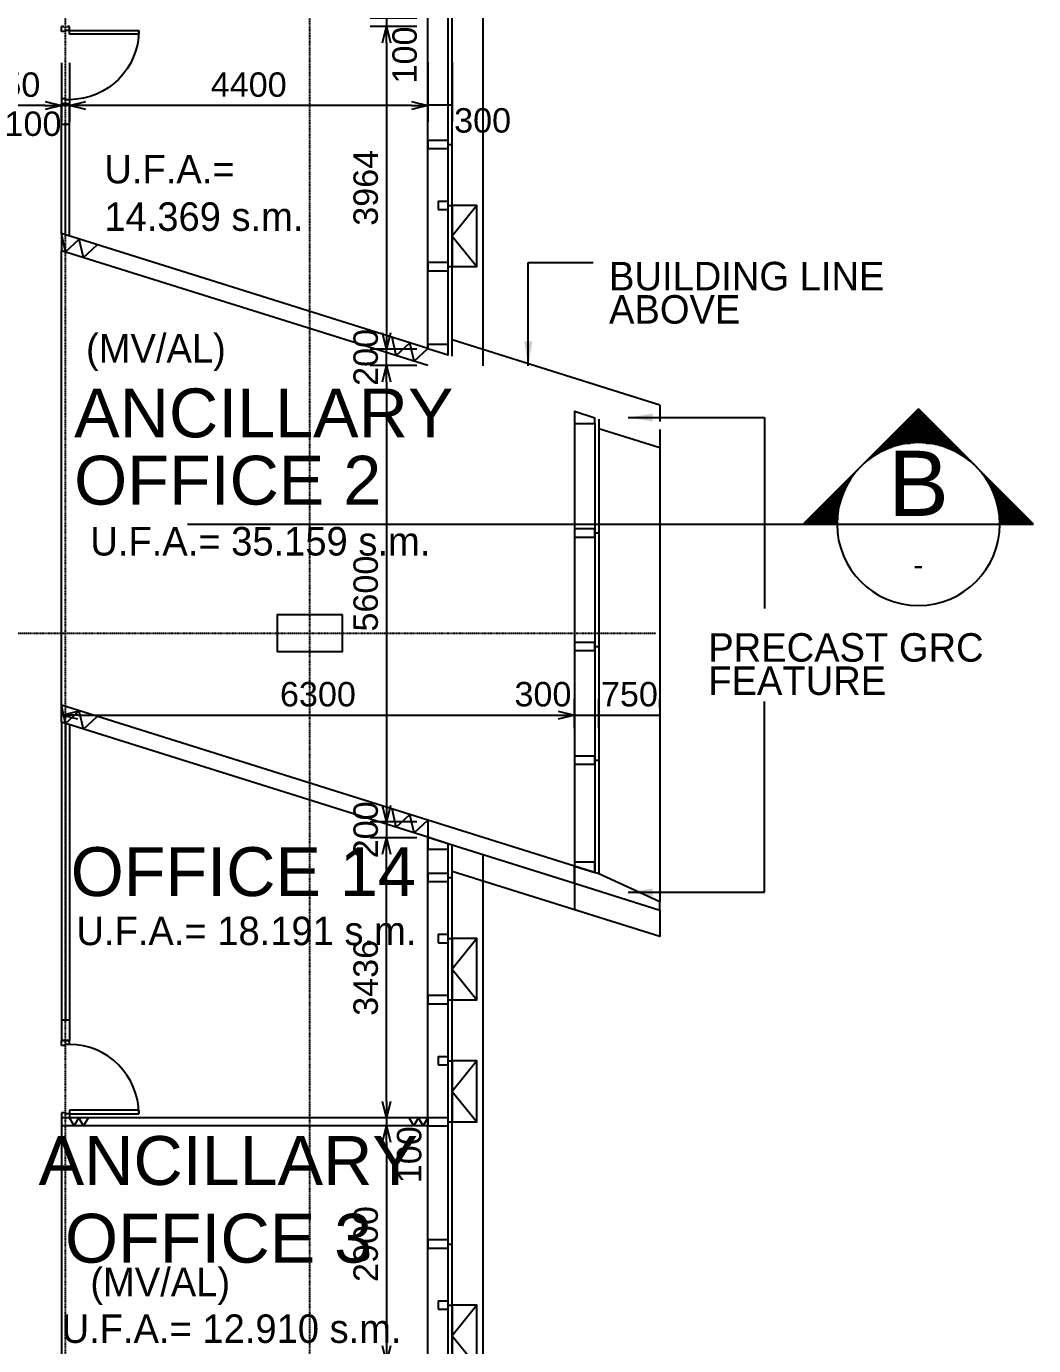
# Model space of a CAD drawing. Header units: millimetres. Extents: x 519 to 50132, y 345 to 55394.
# Drawn here: x 37764 to 50132, y 13516 to 29713 of the extents above; entities that cross this region are included whole.
import ezdxf
from ezdxf.enums import TextEntityAlignment as Align

# ---------------------------------------------------------------- set-up
doc = ezdxf.new("R2010")
doc.units = ezdxf.units.MM
doc.linetypes.add('DASHDOT', pattern=[1, 0.5, -0.25, 0, -0.25])
doc.layers.get('0').update_dxf_attribs({"color": 8})
doc.layers.get('Defpoints').update_dxf_attribs({"color": 8})
for name, color, linetype in [('DLN020__', 8, 'DASHDOT'), ('DLN030', 8, 'Continuous'), ('DLN040__', 8, 'Continuous'), ('DLN041_1', 8, 'Continuous'), ('DLN052__', 8, 'Continuous'), ('DLN061__1', 8, 'Continuous'), ('DLN210__', 8, 'Continuous'), ('DLN220__', 8, 'Continuous'), ('DLN280__', 8, 'Continuous'), ('DLN314__', 8, 'Continuous'), ('DLN324__', 8, 'Continuous'), ('DLN325__', 8, 'Continuous'), ('FITDOOR', 8, 'Continuous'), ('MARK', 8, 'Continuous')]:
    doc.layers.add(name, color=color, linetype=linetype)
doc.styles.add('ROMANS', font='swissl.ttf')
doc.styles.add('SWIS721LT450', font='swissl.ttf')
doc.styles.add('SWIS721LT750', font='swissl.ttf')
doc.dimstyles.new('INTDIM', dxfattribs={"dimscale": 200, "dimtxt": 2.25, "dimasz": 1.5, "dimexe": 1, "dimexo": 0, "dimgap": 1, "dimtad": 1, "dimdec": 0, "dimrnd": 1, "dimzin": 1, "dimdsep": 46, "dimtxsty": 'SWIS721LT450', "dimcen": 1, "dimclrd": 256, "dimclre": 256, "dimclrt": 256, "dimaunit": 1, "dimadec": 3, "dimazin": 0, "dimtfac": 1, "dimtdec": 0, "dimtix": 1, "dimtmove": 2, "dimatfit": 0, "dimfxl": 1, "dimtolj": 1, "dimtzin": 0, "dimarcsym": 0})

# ---------------------------------------------------------------- blocks, each defined once
blk = doc.blocks.new('DIMARR')
for p, q in [((-1, 0.25), (0, 0)), ((-1, 0), (0, 0)), ((0, 0), (-1, -0.25))]:
    blk.add_line(p, q)
blk = doc.blocks.new('*D257')
at = {"layer": 'Defpoints', "color": 0, "transparency": 16777216}
for p in [(36744, 29465), (38194, 29465), (36744, 28742)]:
    blk.add_point(p, dxfattribs=at)
at = {"layer": 'DLN030', "lineweight": -2, "transparency": 16777216}
for p, q in [((36744, 29265), (36744, 28542)), ((38194, 29265), (38194, 28542)), ((37994, 28742), (36944, 28742))]:
    blk.add_line(p, q, dxfattribs=at)
at = {"layer": 'DLN030', "lineweight": -2, "transparency": 16777216, "xscale": 200, "yscale": 200, "zscale": 200, "rotation": 180}
blk.add_blockref('DIMARR', (36744, 28742), dxfattribs=at)
at = {"layer": 'DLN030', "lineweight": -2, "transparency": 16777216, "xscale": 200, "yscale": 200, "zscale": 200}
blk.add_blockref('DIMARR', (38194, 28742), dxfattribs=at)
at = {"layer": 'DLN030', "transparency": 16777216, "insert": (37469, 28996), "char_height": 300, "attachment_point": 5, "style": 'SWIS721LT450'}
blk.add_mtext('\\A1;1450', dxfattribs=at)
blk = doc.blocks.new('*D258')
at = {"layer": 'Defpoints', "color": 0, "transparency": 16777216}
for p in [(38194, 29465), (38294, 29465), (38194, 28742)]:
    blk.add_point(p, dxfattribs=at)
at = {"layer": 'DLN030', "lineweight": -2, "transparency": 16777216}
for p, q in [((38194, 29265), (38194, 28542)), ((38294, 29265), (38294, 28542)), ((38294, 28742), (38194, 28742))]:
    blk.add_line(p, q, dxfattribs=at)
at = {"layer": 'DLN030', "transparency": 16777216, "insert": (37845, 28516), "char_height": 300, "attachment_point": 5, "style": 'SWIS721LT450'}
blk.add_mtext('\\A1;100', dxfattribs=at)
blk = doc.blocks.new('*D259')
at = {"layer": 'Defpoints', "color": 0, "transparency": 16777216}
for p in [(38294, 29465), (42694, 29465), (38294, 28742)]:
    blk.add_point(p, dxfattribs=at)
at = {"layer": 'DLN030', "lineweight": -2, "transparency": 16777216}
for p, q in [((38294, 29265), (38294, 28542)), ((42694, 29265), (42694, 28542)), ((42494, 28742), (38494, 28742))]:
    blk.add_line(p, q, dxfattribs=at)
at = {"layer": 'DLN030', "lineweight": -2, "transparency": 16777216, "xscale": 200, "yscale": 200, "zscale": 200, "rotation": 180}
blk.add_blockref('DIMARR', (38294, 28742), dxfattribs=at)
at = {"layer": 'DLN030', "lineweight": -2, "transparency": 16777216, "xscale": 200, "yscale": 200, "zscale": 200}
blk.add_blockref('DIMARR', (42694, 28742), dxfattribs=at)
at = {"layer": 'DLN030', "transparency": 16777216, "insert": (40494, 28996), "char_height": 300, "attachment_point": 5, "style": 'SWIS721LT450'}
blk.add_mtext('\\A1;4400', dxfattribs=at)
blk = doc.blocks.new('*D260')
at = {"layer": 'Defpoints', "color": 0, "transparency": 16777216}
for p in [(42694, 29469), (42994, 29469), (42694, 28746)]:
    blk.add_point(p, dxfattribs=at)
at = {"layer": 'DLN030', "lineweight": -2, "transparency": 16777216}
for p, q in [((42694, 29269), (42694, 28546)), ((42994, 29269), (42994, 28546)), ((42994, 28746), (42694, 28746))]:
    blk.add_line(p, q, dxfattribs=at)
at = {"layer": 'DLN030', "transparency": 16777216, "insert": (43366, 28557), "char_height": 300, "attachment_point": 5, "style": 'SWIS721LT450'}
blk.add_mtext('\\A1;300', dxfattribs=at)
blk = doc.blocks.new('*D287')
at = {"layer": 'Defpoints', "color": 0, "transparency": 16777216}
for p in [(42760, 29813), (42186, 29713), (42760, 29713)]:
    blk.add_point(p, dxfattribs=at)
at = {"layer": 'DLN030', "lineweight": -2, "transparency": 16777216}
for p, q in [((42560, 29813), (41986, 29813)), ((42186, 29813), (42186, 29713)), ((42560, 29713), (41986, 29713))]:
    blk.add_line(p, q, dxfattribs=at)
at = {"layer": 'DLN030', "transparency": 16777216, "insert": (42410, 29362), "char_height": 300, "attachment_point": 5, "rotation": 90, "style": 'SWIS721LT450'}
blk.add_mtext('\\A1;100', dxfattribs=at)
blk = doc.blocks.new('*D288')
at = {"layer": 'Defpoints', "color": 0, "transparency": 16777216}
for p in [(42760, 29713), (42186, 25749), (42760, 25749)]:
    blk.add_point(p, dxfattribs=at)
at = {"layer": 'DLN030', "lineweight": -2, "transparency": 16777216}
for p, q in [((42560, 29713), (41986, 29713)), ((42186, 29513), (42186, 25949)), ((42560, 25749), (41986, 25749))]:
    blk.add_line(p, q, dxfattribs=at)
at = {"layer": 'DLN030', "lineweight": -2, "transparency": 16777216, "xscale": 200, "yscale": 200, "zscale": 200}
for p, rotation in [((42186, 29713), 90), ((42186, 25749), 270)]:
    blk.add_blockref('DIMARR', p, dxfattribs=dict(at, rotation=rotation))
at = {"layer": 'DLN030', "transparency": 16777216, "insert": (41932, 27731), "char_height": 300, "attachment_point": 5, "rotation": 90, "style": 'SWIS721LT450'}
blk.add_mtext('\\A1;3964', dxfattribs=at)
blk = doc.blocks.new('*D289')
at = {"layer": 'Defpoints', "color": 0, "transparency": 16777216}
for p in [(42186, 16213), (42760, 16313), (42760, 16213)]:
    blk.add_point(p, dxfattribs=at)
at = {"layer": 'DLN030', "lineweight": -2, "transparency": 16777216}
for p, q in [((42560, 16313), (41986, 16313)), ((42560, 16213), (41986, 16213)), ((42186, 16313), (42186, 16213))]:
    blk.add_line(p, q, dxfattribs=at)
at = {"layer": 'DLN030', "transparency": 16777216, "insert": (42466, 15860), "char_height": 300, "attachment_point": 5, "rotation": 90, "style": 'SWIS721LT450'}
blk.add_mtext('\\A1;100', dxfattribs=at)
blk = doc.blocks.new('*D290')
at = {"layer": 'Defpoints', "color": 0, "transparency": 16777216}
for p in [(42760, 16213), (42186, 13313), (42760, 13313)]:
    blk.add_point(p, dxfattribs=at)
at = {"layer": 'DLN030', "lineweight": -2, "transparency": 16777216}
for p, q in [((42560, 16213), (41986, 16213)), ((42186, 16013), (42186, 13513)), ((42560, 13313), (41986, 13313))]:
    blk.add_line(p, q, dxfattribs=at)
at = {"layer": 'DLN030', "lineweight": -2, "transparency": 16777216, "xscale": 200, "yscale": 200, "zscale": 200}
for p, rotation in [((42186, 16213), 90), ((42186, 13313), 270)]:
    blk.add_blockref('DIMARR', p, dxfattribs=dict(at, rotation=rotation))
at = {"layer": 'DLN030', "transparency": 16777216, "insert": (41932, 14763), "char_height": 300, "attachment_point": 5, "rotation": 90, "style": 'SWIS721LT450'}
blk.add_mtext('\\A1;2900', dxfattribs=at)
blk = doc.blocks.new('*D291')
at = {"layer": 'Defpoints', "color": 0, "transparency": 16777216}
for p in [(42186, 19749), (42760, 19749), (42760, 16313)]:
    blk.add_point(p, dxfattribs=at)
at = {"layer": 'DLN030', "lineweight": -2, "transparency": 16777216}
for p, q in [((42560, 19749), (41986, 19749)), ((42186, 16513), (42186, 19549)), ((42560, 16313), (41986, 16313))]:
    blk.add_line(p, q, dxfattribs=at)
at = {"layer": 'DLN030', "lineweight": -2, "transparency": 16777216, "xscale": 200, "yscale": 200, "zscale": 200}
for p, rotation in [((42186, 19749), 90), ((42186, 16313), 270)]:
    blk.add_blockref('DIMARR', p, dxfattribs=dict(at, rotation=rotation))
at = {"layer": 'DLN030', "transparency": 16777216, "insert": (41932, 18031), "char_height": 300, "attachment_point": 5, "rotation": 90, "style": 'SWIS721LT450'}
blk.add_mtext('\\A1;3436', dxfattribs=at)
blk = doc.blocks.new('*D332')
at = {"layer": 'Defpoints', "color": 0, "transparency": 16777216}
for p in [(42760, 25549), (42186, 19949), (42760, 19949)]:
    blk.add_point(p, dxfattribs=at)
at = {"layer": 'DLN030', "lineweight": -2, "transparency": 16777216}
for p, q in [((42560, 25549), (41986, 25549)), ((42186, 25349), (42186, 20149)), ((42560, 19949), (41986, 19949))]:
    blk.add_line(p, q, dxfattribs=at)
at = {"layer": 'DLN030', "lineweight": -2, "transparency": 16777216, "xscale": 200, "yscale": 200, "zscale": 200}
for p, rotation in [((42186, 25549), 90), ((42186, 19949), 270)]:
    blk.add_blockref('DIMARR', p, dxfattribs=dict(at, rotation=rotation))
at = {"layer": 'DLN030', "transparency": 16777216, "insert": (41932, 22749), "char_height": 300, "attachment_point": 5, "rotation": 90, "style": 'SWIS721LT450'}
blk.add_mtext('\\A1;5600', dxfattribs=at)
blk = doc.blocks.new('*D333')
at = {"layer": 'Defpoints', "color": 0, "transparency": 16777216}
for p in [(42186, 25749), (42560, 25749), (42560, 25549)]:
    blk.add_point(p, dxfattribs=at)
at = {"layer": 'DLN030', "lineweight": -2, "transparency": 16777216}
for p, q in [((42360, 25749), (41986, 25749)), ((42186, 25549), (42186, 25749)), ((42360, 25549), (41986, 25549))]:
    blk.add_line(p, q, dxfattribs=at)
at = {"layer": 'DLN030', "transparency": 16777216, "insert": (41932, 25649), "char_height": 300, "attachment_point": 5, "rotation": 90, "style": 'SWIS721LT450'}
blk.add_mtext('\\A1;200', dxfattribs=at)
blk = doc.blocks.new('*D334')
at = {"layer": 'Defpoints', "color": 0, "transparency": 16777216}
for p in [(42560, 19949), (42186, 19749), (42560, 19749)]:
    blk.add_point(p, dxfattribs=at)
at = {"layer": 'DLN030', "lineweight": -2, "transparency": 16777216}
for p, q in [((42360, 19949), (41986, 19949)), ((42186, 19949), (42186, 19749)), ((42360, 19749), (41986, 19749))]:
    blk.add_line(p, q, dxfattribs=at)
at = {"layer": 'DLN030', "transparency": 16777216, "insert": (41932, 19849), "char_height": 300, "attachment_point": 5, "rotation": 90, "style": 'SWIS721LT450'}
blk.add_mtext('\\A1;200', dxfattribs=at)
blk = doc.blocks.new('*D348')
at = {"layer": 'Defpoints', "color": 0, "transparency": 16777216}
for p in [(44494, 21257), (38194, 21142), (44494, 20897)]:
    blk.add_point(p, dxfattribs=at)
at = {"layer": 'DLN030', "lineweight": -2, "transparency": 16777216}
for p, q in [((38194, 21342), (38194, 21457)), ((44494, 21097), (44494, 21457)), ((38394, 21257), (44294, 21257))]:
    blk.add_line(p, q, dxfattribs=at)
at = {"layer": 'DLN030', "lineweight": -2, "transparency": 16777216, "xscale": 200, "yscale": 200, "zscale": 200, "rotation": 180}
blk.add_blockref('DIMARR', (38194, 21257), dxfattribs=at)
at = {"layer": 'DLN030', "lineweight": -2, "transparency": 16777216, "xscale": 200, "yscale": 200, "zscale": 200}
blk.add_blockref('DIMARR', (44494, 21257), dxfattribs=at)
at = {"layer": 'DLN030', "transparency": 16777216, "insert": (41344, 21512), "char_height": 300, "attachment_point": 5, "style": 'SWIS721LT450'}
blk.add_mtext('\\A1;6300', dxfattribs=at)
blk = doc.blocks.new('*D349')
at = {"layer": 'Defpoints', "color": 0, "transparency": 16777216}
for p in [(44794, 21257), (44494, 20897), (44794, 20897)]:
    blk.add_point(p, dxfattribs=at)
at = {"layer": 'DLN030', "lineweight": -2, "transparency": 16777216}
for p, q in [((44494, 21097), (44494, 21457)), ((44794, 21097), (44794, 21457)), ((44494, 21257), (44794, 21257))]:
    blk.add_line(p, q, dxfattribs=at)
at = {"layer": 'DLN030', "transparency": 16777216, "insert": (44107, 21512), "char_height": 300, "attachment_point": 5, "style": 'SWIS721LT450'}
blk.add_mtext('\\A1;300', dxfattribs=at)
blk = doc.blocks.new('*D350')
at = {"layer": 'Defpoints', "color": 0, "transparency": 16777216}
for p in [(45544, 21257), (45544, 21142), (44794, 20897)]:
    blk.add_point(p, dxfattribs=at)
at = {"layer": 'DLN030', "lineweight": -2, "transparency": 16777216}
for p, q in [((44794, 21097), (44794, 21457)), ((45544, 21342), (45544, 21457)), ((44794, 21257), (45544, 21257))]:
    blk.add_line(p, q, dxfattribs=at)
at = {"layer": 'DLN030', "transparency": 16777216, "insert": (45169, 21512), "char_height": 300, "attachment_point": 5, "style": 'SWIS721LT450'}
blk.add_mtext('\\A1;750', dxfattribs=at)
blk = doc.blocks.new('DR1CR2')
at = {"layer": 'FITDOOR'}
for p, q in [((-50, 0), (-50, -50)), ((-50, 0), (0, 0)), ((0, 0), (0, -25)), ((-62.5, -50), (-50, -50)), ((-62.5, -50), (-62.5, -100)), ((-62.5, -100), (0, -100)), ((-12, -25), (0, -25)), ((-12, -75), (0, -75)), ((0, -75), (0, -100))]:
    blk.add_line(p, q, dxfattribs=at)
blk = doc.blocks.new('DR1AD')
at = {"layer": 'FITDOOR'}
for p, q in [((-45, 1), (0, 1)), ((-45, 1), (-45, 0)), ((0, 0), (0, 1)), ((-45, 0), (0, 0))]:
    blk.add_line(p, q, dxfattribs=at)
blk = doc.blocks.new('DR1AM')
at = {"layer": 'FITDOOR'}
blk.add_arc((0, 0), 1, 90, 180, dxfattribs=at)
blk = doc.blocks.new('DR1CL2')
at = {"layer": 'FITDOOR'}
for p, q in [((50, 0), (0, 0)), ((0, 0), (0, -25)), ((50, 0), (50, -50)), ((12, -25), (0, -25)), ((0, -75), (0, -100)), ((12, -75), (0, -75)), ((62.5, -100), (0, -100)), ((62.5, -50), (50, -50)), ((62.5, -50), (62.5, -100))]:
    blk.add_line(p, q, dxfattribs=at)
blk = doc.blocks.new('*X29')
for p, q in [((61435, 54912), (61464, 54912)), ((61448, 54925), (61451, 54925)), ((61310, 54788), (61589, 54788)), ((61323, 54800), (61576, 54800)), ((61335, 54812), (61564, 54812)), ((61348, 54825), (61551, 54825)), ((61360, 54838), (61539, 54838)), ((61373, 54850), (61526, 54850)), ((61385, 54862), (61514, 54862)), ((61398, 54875), (61501, 54875)), ((61410, 54888), (61489, 54888)), ((61423, 54900), (61476, 54900)), ((61198, 54675), (61701, 54675)), ((61210, 54688), (61689, 54688)), ((61223, 54700), (61676, 54700)), ((61235, 54712), (61664, 54712)), ((61248, 54725), (61651, 54725)), ((61260, 54738), (61639, 54738)), ((61273, 54750), (61626, 54750)), ((61285, 54762), (61614, 54762)), ((61298, 54775), (61601, 54775)), ((61073, 54550), (61142, 54550)), ((61085, 54562), (61171, 54562)), ((61098, 54575), (61205, 54575)), ((61110, 54588), (61245, 54588)), ((61123, 54600), (61295, 54600)), ((61135, 54612), (61377, 54612)), ((61148, 54625), (61751, 54625)), ((61160, 54638), (61739, 54638)), ((61173, 54650), (61726, 54650)), ((61185, 54662), (61714, 54662)), ((61522, 54612), (61764, 54612)), ((61604, 54600), (61776, 54600)), ((61654, 54588), (61789, 54588)), ((61694, 54575), (61801, 54575)), ((61728, 54562), (61814, 54562)), ((61757, 54550), (61826, 54550)), ((60948, 54425), (60949, 54425)), ((60960, 54438), (60964, 54438)), ((60973, 54450), (60979, 54450)), ((60985, 54462), (60995, 54462)), ((60998, 54475), (61012, 54475)), ((61010, 54488), (61030, 54488)), ((61023, 54500), (61049, 54500)), ((61035, 54512), (61069, 54512)), ((61048, 54525), (61091, 54525)), ((61060, 54538), (61115, 54538)), ((61784, 54538), (61839, 54538)), ((61808, 54525), (61851, 54525)), ((61830, 54512), (61864, 54512)), ((61850, 54500), (61876, 54500)), ((61869, 54488), (61889, 54488)), ((61887, 54475), (61901, 54475)), ((61904, 54462), (61914, 54462)), ((61920, 54450), (61926, 54450)), ((61935, 54438), (61939, 54438)), ((61950, 54425), (61951, 54425)), ((60823, 54300), (60838, 54300)), ((60835, 54312), (60847, 54312)), ((60848, 54325), (60856, 54325)), ((60860, 54338), (60866, 54338)), ((60873, 54350), (60877, 54350)), ((60885, 54362), (60887, 54362)), ((60898, 54375), (60899, 54375)), ((60910, 54388), (60910, 54388)), ((60935, 54412), (60936, 54412)), ((61963, 54412), (61964, 54412)), ((61989, 54388), (61989, 54388)), ((62000, 54375), (62001, 54375)), ((62012, 54362), (62014, 54362)), ((62022, 54350), (62026, 54350)), ((62033, 54338), (62039, 54338)), ((62043, 54325), (62051, 54325)), ((62052, 54312), (62064, 54312)), ((62061, 54300), (62076, 54300)), ((60710, 54188), (60772, 54188)), ((60723, 54200), (60778, 54200)), ((60735, 54212), (60784, 54212)), ((60748, 54225), (60791, 54225)), ((60760, 54238), (60798, 54238)), ((60773, 54250), (60805, 54250)), ((60785, 54262), (60813, 54262)), ((60798, 54275), (60821, 54275)), ((60810, 54288), (60829, 54288)), ((62070, 54288), (62089, 54288)), ((62078, 54275), (62101, 54275)), ((62086, 54262), (62114, 54262)), ((62094, 54250), (62126, 54250)), ((62101, 54238), (62139, 54238)), ((62108, 54225), (62151, 54225)), ((62115, 54212), (62164, 54212)), ((62121, 54200), (62176, 54200)), ((62127, 54188), (62189, 54188)), ((60585, 54062), (60726, 54062)), ((60598, 54075), (60729, 54075)), ((60610, 54088), (60733, 54088)), ((60623, 54100), (60737, 54100)), ((60635, 54112), (60741, 54112)), ((60648, 54125), (60746, 54125)), ((60660, 54138), (60750, 54138)), ((60673, 54150), (60755, 54150)), ((60685, 54162), (60761, 54162)), ((60698, 54175), (60766, 54175)), ((62133, 54175), (62201, 54175)), ((62138, 54162), (62214, 54162)), ((62144, 54150), (62226, 54150)), ((62149, 54138), (62239, 54138)), ((62153, 54125), (62251, 54125)), ((62158, 54112), (62264, 54112)), ((62162, 54100), (62276, 54100)), ((62166, 54088), (62289, 54088)), ((62170, 54075), (62301, 54075)), ((62173, 54062), (62314, 54062)), ((60460, 53938), (60703, 53938)), ((60473, 53950), (60704, 53950)), ((60485, 53962), (60706, 53962)), ((60498, 53975), (60707, 53975)), ((60510, 53988), (60709, 53988)), ((60523, 54000), (60712, 54000)), ((60535, 54012), (60714, 54012)), ((60548, 54025), (60717, 54025)), ((60560, 54038), (60719, 54038)), ((60573, 54050), (60722, 54050)), ((62177, 54050), (62326, 54050)), ((62180, 54038), (62339, 54038)), ((62182, 54025), (62351, 54025)), ((62185, 54012), (62364, 54012)), ((62187, 54000), (62376, 54000)), ((62190, 53988), (62389, 53988)), ((62192, 53975), (62401, 53975)), ((62193, 53962), (62414, 53962)), ((62195, 53950), (62426, 53950)), ((62196, 53938), (62439, 53938)), ((60398, 53875), (60700, 53875)), ((60410, 53888), (60700, 53888)), ((60423, 53900), (60700, 53900)), ((60435, 53912), (60701, 53912)), ((60448, 53925), (60702, 53925)), ((62197, 53925), (62451, 53925)), ((62198, 53912), (62464, 53912)), ((62199, 53900), (62476, 53900)), ((62199, 53888), (62489, 53888)), ((62199, 53875), (62501, 53875))]:
    blk.add_line(p, q)
blk = doc.blocks.new('SECHR')
at = {"layer": 'MARK'}
for p, q in [((0.586, 0), (2, 1.414)), ((3.414, 0), (2, 1.414)), ((0, 0), (3.414, 0))]:
    blk.add_line(p, q, dxfattribs=at)
for start, end in [(0, 180), (180, 0)]:
    blk.add_arc((2, 0), 1, start, end, dxfattribs=at)
at = {"layer": 'MARK', "xscale": 0.001333333333604969, "yscale": 0.001333333333604969, "zscale": 0.001333333333604969}
blk.add_blockref('*X29', (-79.933, -71.821), dxfattribs=at)
at = {"layer": 'MARK', "style": 'ROMANS'}
for tag, height, p in [('SECHR1', 0.8, (2, 0.5)), ('SECHR2', 0.267, (2, -0.5))]:
    blk.add_attdef(tag, text='', height=height, dxfattribs=at).set_placement(p, align=Align.MIDDLE)
blk = doc.blocks.new('A$C75032E79')
at = {"layer": 'DLN314__', "ltscale": 0.05}
blk.add_lwpolyline([(-750, 0), (0, 0), (0, 300), (-750, 300)], close=True, dxfattribs=at)
blk.add_lwpolyline([(-750, 300), (-375, 0), (0, 300)], dxfattribs=at)
blk = doc.blocks.new('MAGENTA')
at = {"layer": 'DLN314__'}
blk.add_line((-212508, -468222), (-212508, -468172), dxfattribs=at)
blk.add_lwpolyline([(-212458, -468472), (-212458, -468222), (-212558, -468222), (-212558, -468472)], close=True, dxfattribs=at)
blk = doc.blocks.new('MAGETA-2')
at = {"layer": 'DLN314__'}
blk.add_line((-211908, -468637), (-211908, -468587), dxfattribs=at)
blk.add_lwpolyline([(-211858, -468762), (-211858, -468637), (-211958, -468637), (-211958, -468762)], close=True, dxfattribs=at)
blk = doc.blocks.new('w')
at = {"layer": 'DLN061__1'}
for p, q in [((-380707, -515975), (-380854, -515719)), ((-380707, -515975), (-380559, -515719)), ((-380411, -515975), (-380559, -515719)), ((-380411, -515975), (-380263, -515719))]:
    blk.add_line(p, q, dxfattribs=at)

msp = doc.modelspace()

# ---------------------------------------------------------------- linework, layer by layer
at = {"layer": 'DLN020__'}
for p, q in [((38243.8, 4513.1), (38243.8, 51263.1)), ((41243.8, 4513.1), (41243.8, 51263.1)), ((1814.6, 22263.1), (45493.8, 22263.1))]:
    msp.add_line(p, q, dxfattribs=at)
at = {"layer": 'DLN052__', "ltscale": 0.5}
msp.add_line((39743.8, 23602.9), (46717.8, 23602.9), dxfattribs=at)
at = {"layer": 'DLN210__'}
for p, q in [((45543.8, 24538.1), (44793.8, 24773.3)), ((45543.8, 24763.1), (45543.8, 18963.1)), ((44493.8, 19192.5), (44493.8, 18867.5))]:
    msp.add_line(p, q, dxfattribs=at)
msp.add_lwpolyline([(45543.8, 18863.1), (45543.8, 18538.1), (42993.8, 19338.1)], dxfattribs=at)
msp.add_lwpolyline([(44493.8, 19402.1), (44493.8, 19192.5), (45543.8, 18863.1), (45543.8, 18963.1), (44793.8, 19308), (44493.8, 19402.1)], close=True, dxfattribs=at)
at = {"layer": 'DLN220__'}
for p, q in [((38293.8, 28763.1), (38193.8, 28763.1)), ((38193.8, 28513.1), (38193.8, 28763.1)), ((38293.8, 28513.1), (38293.8, 28763.1)), ((38193.8, 28513.1), (38293.8, 28513.1)), ((42693.8, 25757.2), (38193.8, 27168.9)), ((38193.8, 27168.9), (38193.8, 26959.3)), ((42693.8, 25547.6), (38193.8, 26959.3)), ((42693.8, 19966.8), (38193.8, 21378.5)), ((38193.8, 21168.9), (38193.8, 21378.5)), ((42693.8, 19757.2), (38193.8, 21168.9)), ((45543.8, 19171.7), (45543.8, 19171.7)), ((38193.8, 17513.1), (38193.8, 17263.1)), ((38293.8, 17513.1), (38193.8, 17513.1)), ((38293.8, 17513.1), (38293.8, 17263.1)), ((38293.8, 17263.1), (38193.8, 17263.1)), ((38293.8, 17263.1), (38193.8, 17263.1)), ((38293.8, 17263.1), (38193.8, 17263.1)), ((38193.8, 16313.1), (38193.8, 16213.1)), ((42693.8, 16313.1), (38193.8, 16313.1)), ((42693.8, 16213.1), (38193.8, 16213.1))]:
    msp.add_line(p, q, dxfattribs=at)
at = {"layer": 'DLN220__', "ltscale": 0.05}
for p, q in [((38193.8, 21378.5), (38193.8, 26959.3)), ((45543.8, 25063.1), (42993.8, 25863.1)), ((45543.8, 25063.1), (45543.8, 24863.1)), ((38193.8, 16213.1), (38193.8, 13313.1))]:
    msp.add_line(p, q, dxfattribs=at)
at = {"layer": 'DLN280__'}
for points in [[(41643.8, 22488.1), (40843.8, 22488.1), (40843.8, 22038.1), (41643.8, 22038.1)], [(44493.8, 19192.5), (44493.8, 19402.1), (42693.8, 19966.8), (42693.8, 19757.2), (44493.8, 19192.5)]]:
    msp.add_lwpolyline(points, close=True, dxfattribs=at)
at = {"layer": 'DLN314__'}
for p, q in [((43373.8, 25543.8), (43373.8, 45393.1)), ((42943.8, 25678.7), (42943.8, 44963.1)), ((42993.8, 25663.1), (42993.8, 45013.1)), ((42693.8, 25757.2), (42693.8, 44713.1)), ((44493.8, 24982.9), (44493.8, 19402.1)), ((44743.8, 24904.4), (44743.8, 24904.1)), ((44743.8, 24838.4), (44743.8, 19323.6)), ((44793.8, 24888.7), (44793.8, 19308)), ((45543.8, 24875.2), (45543.8, 24875.2)), ((45543.8, 24875.2), (45543.8, 24875.2)), ((42693.8, 8813.1), (42693.8, 19757.2)), ((42943.8, 8563.1), (42943.8, 19678.7)), ((42993.8, 8513.1), (42993.8, 19663.1)), ((43373.8, 8133.1), (43373.8, 19543.8))]:
    msp.add_line(p, q, dxfattribs=at)
for points in [[(42693.8, 25757.2), (42943.8, 25678.7), (42943.8, 25807.2), (42693.8, 25807.2)], [(44493.8, 24838.4), (44743.8, 24838.4), (44743.8, 24904.4), (44493.8, 24982.9)], [(42693.8, 19612.7), (42943.8, 19612.7), (42943.8, 19678.7), (42693.8, 19757.2)], [(44493.8, 19402.1), (44743.8, 19323.6), (44743.8, 19452.1), (44493.8, 19452.1)]]:
    msp.add_lwpolyline(points, close=True, dxfattribs=at)
at = {"layer": 'DLN324__'}
for p, q in [((38193.8, 27168.9), (38193.8, 28513.1)), ((38243.8, 27153.3), (38243.8, 28513.1)), ((38293.8, 27137.6), (38293.8, 28513.1)), ((38193.8, 21168.9), (38193.8, 17513.1)), ((38243.8, 21153.3), (38243.8, 17513.1)), ((38293.8, 21137.6), (38293.8, 17513.1))]:
    msp.add_line(p, q, dxfattribs=at)

# ---------------------------------------------------------------- block references
at = {"layer": 'DLN052__', "xscale": 1000, "yscale": 1000, "zscale": 1000}
msp.add_blockref('SECHR', (46717.8, 23602.9), dxfattribs=at).add_auto_attribs({'SECHR1': 'B', 'SECHR2': '-'})
at = {"layer": 'DLN061__1', "xscale": 0.7812500000000001, "yscale": 0.7812500000000001, "zscale": 0.7812500000000001, "rotation": 342.582029245692}
for p in [(442698.8, 322533.7), (446758.1, 321260.2), (442698.8, 316743.3), (446758.1, 315469.8)]:
    msp.add_blockref('w', p, dxfattribs=at)
at = {"layer": 'DLN061__1', "xscale": 0.390625, "yscale": 0.390625, "zscale": 0.390625}
for p in [(187065, 217766), (191234.1, 217766)]:
    msp.add_blockref('w', p, dxfattribs=at)
at = {"layer": 'DLN314__', "rotation": 270}
for name, p in [('MAGENTA', (511165.7, -184244.5)), ('MAGETA-2', (511580.6, -184394.7)), ('MAGENTA', (511165.7, -185744.5)), ('MAGENTA', (512965.7, -189014)), ('MAGENTA', (512965.7, -190409.2)), ('MAGENTA', (512965.7, -191804.4)), ('MAGENTA', (511165.7, -193244.5)), ('MAGETA-2', (511580.6, -193394.7)), ('MAGENTA', (511165.7, -194744.5)), ('MAGETA-2', (511580.6, -194894.7)), ('MAGENTA', (511165.7, -196244.5)), ('MAGENTA', (511165.7, -197744.5)), ('MAGETA-2', (511580.6, -197894.7))]:
    msp.add_blockref(name, p, dxfattribs=at)
at = {"layer": 'DLN314__', "ltscale": 0.05, "rotation": 270}
for p in [(42993.8, 26763.1), (42993.8, 17763.1), (42993.8, 16263.1), (42993.8, 13263.1)]:
    msp.add_blockref('A$C75032E79', p, dxfattribs=at)
at = {"layer": 'DLN325__', "xscale": -1, "rotation": 270}
for name, p in [('DR1CR2', (38293.8, 29713.1)), ('DR1CL2', (38293.8, 28763.1))]:
    msp.add_blockref(name, p, dxfattribs=at)
at = {"layer": 'DLN325__', "xscale": -1, "yscale": 850, "rotation": 270}
msp.add_blockref('DR1AD', (38293.8, 29663.1), dxfattribs=at)
at = {"layer": 'DLN325__', "yscale": 850, "zscale": 850}
for p, xscale, rotation in [((38293.8, 29663.1), -850, 270.0000000000078), ((38293.8, 16363.1), 850, 269.9999999999922)]:
    msp.add_blockref('DR1AM', p, dxfattribs=dict(at, xscale=xscale, rotation=rotation))
at = {"layer": 'DLN325__', "rotation": 270}
for name, p in [('DR1CL2', (38293.8, 17263.1)), ('DR1CR2', (38293.8, 16313.1))]:
    msp.add_blockref(name, p, dxfattribs=at)
at = {"layer": 'DLN325__', "yscale": 850, "rotation": 270}
msp.add_blockref('DR1AD', (38293.8, 16363.1), dxfattribs=at)

# ---------------------------------------------------------------- texts
at = {"layer": 'DLN040__', "char_height": 350, "width": 4317.27, "attachment_point": 7, "line_spacing_factor": 0.7, "style": 'SWIS721LT750'}
for s, insert in [('{\\fUnivers|b0|i0|c0|p34;BUILDING LINE ABOVE}', (44918.5, 26058.8)), ('{\\fUnivers|b0|i0|c0|p34;PRECAST GRC FEATURE}', (46137.1, 21499.8))]:
    msp.add_mtext(s, dxfattribs=dict(at, insert=insert))
at = {"layer": 'DLN041_1', "style": 'SWIS721LT750'}
for s, p in [('ANCILLARY', (38350.2, 24667.1)), ('OFFICE 2', (38350.2, 23841.4)), ('OFFICE 14', (38308.4, 19035.8)), ('ANCILLARY', (37913.9, 15489.1)), ('OFFICE 3', (38237.9, 14534.9))]:
    msp.add_text(s, height=600, dxfattribs=at).set_placement(p)
at = {"layer": 'DLN041_1', "char_height": 350, "attachment_point": 7, "style": 'SWIS721LT750'}
for s, insert, width in [('{\\fUnivers|b0|i0|c0|p34;U.F.A.= \\P14.369 s.m.}', (38721.1, 27197.6), 3069.175), ('{\\fUnivers|b0|i0|c0|p34;(MV/AL)}', (38496.4, 25480.9), 9007.441), ('{\\fUnivers|b0|i0|c0|p34;U.F.A.= 35.159 s.m.}', (38549, 23211.7), 7280.208), ('{\\fUnivers|b0|i0|c0|p34;U.F.A.= 18.191 s.m.}', (38378.5, 18428.2), 7280.208), ('{\\fUnivers|b0|i0|c0|p34;(MV/AL)}', (38549.4, 14016.3), 9007.441), ('{\\fUnivers|b0|i0|c0|p34;U.F.A.= 12.910 s.m.}', (38196.3, 13544.5), 7280.208)]:
    msp.add_mtext(s, dxfattribs=dict(at, insert=insert, width=width))

# ---------------------------------------------------------------- dimensions: what is measured, and where the dimension line sits
at = {"layer": 'DLN030'}
for base, p1, p2, picture, middle in [((42186.4, 29713.1), (42759.7, 29813.1), (42759.7, 29713.1), '*D287', (42410, 29361.9)), ((42186.4, 16213.1), (42759.7, 16313.1), (42759.7, 16213.1), '*D289', (42466.2, 15859.7))]:
    dim = msp.add_linear_dim(base=base, p1=p1, p2=p2, angle=90, dimstyle='INTDIM', override={"dimscale": 1, "dimtxt": 300, "dimasz": 200, "dimexe": 200, "dimexo": 200, "dimgap": 100, "dimrnd": 0, "dimzin": 0, "dimblk": 'DIMARR', "dimcen": 200, "dimclrt": 256}, dxfattribs=at)
    dim.commit()
    dim.dimension.update_dxf_attribs({"geometry": picture, "text_midpoint": middle, "dimtype": 160})
for base, p1, p2, angle, picture, middle in [((42186.4, 25749.3), (42759.7, 29713.1), (42759.7, 25749.3), 90, '*D288', (41932.2, 27731.2)), ((42186.4, 25749.3), (42559.7, 25549.3), (42559.7, 25749.3), 90, '*D333', (41932.2, 25649.3)), ((42186.4, 19949.3), (42759.7, 25549.3), (42759.7, 19949.3), 90, '*D332', (41932.2, 22749.3)), ((42186.4, 19749.3), (42559.7, 19949.3), (42559.7, 19749.3), 90, '*D334', (41932.2, 19849.3)), ((42186.4, 19749.3), (42759.7, 16313.1), (42759.7, 19749.3), 270, '*D291', (41932.2, 18031.2)), ((42186.4, 13313.1), (42759.7, 16213.1), (42759.7, 13313.1), 90, '*D290', (41932.2, 14763.1))]:
    dim = msp.add_linear_dim(base=base, p1=p1, p2=p2, angle=angle, dimstyle='INTDIM', override={"dimscale": 1, "dimtxt": 300, "dimasz": 200, "dimexe": 200, "dimexo": 200, "dimgap": 100, "dimrnd": 0, "dimzin": 0, "dimblk": 'DIMARR', "dimcen": 200, "dimclrt": 256}, dxfattribs=at)
    dim.commit()
    dim.dimension.update_dxf_attribs({"geometry": picture, "text_midpoint": middle})
for base, p1, p2, picture, middle in [((36743.8, 28742), (38193.8, 29465.1), (36743.8, 29465.1), '*D257', (37468.8, 28996.2)), ((38293.8, 28742), (42693.8, 29465.1), (38293.8, 29465.1), '*D259', (40493.8, 28996.2)), ((44493.8, 21257.4), (38193.8, 21141.6), (44493.8, 20896.7), '*D348', (41343.8, 21511.6)), ((45543.8, 21257.4), (44793.8, 20896.7), (45543.8, 21141.6), '*D350', (45168.8, 21511.6))]:
    dim = msp.add_linear_dim(base=base, p1=p1, p2=p2, dimstyle='INTDIM', override={"dimscale": 1, "dimtxt": 300, "dimasz": 200, "dimexe": 200, "dimexo": 200, "dimgap": 100, "dimrnd": 0, "dimzin": 0, "dimblk": 'DIMARR', "dimcen": 200, "dimclrt": 256}, dxfattribs=at)
    dim.commit()
    dim.dimension.update_dxf_attribs({"geometry": picture, "text_midpoint": middle})
for base, p1, p2, picture, middle in [((38193.8, 28742), (38293.8, 29465.1), (38193.8, 29465.1), '*D258', (37845.1, 28515.5)), ((42693.8, 28745.6), (42993.8, 29468.7), (42693.8, 29468.7), '*D260', (43365.6, 28557)), ((44793.8, 21257.4), (44493.8, 20896.7), (44793.8, 20896.7), '*D349', (44106.9, 21511.6))]:
    dim = msp.add_linear_dim(base=base, p1=p1, p2=p2, dimstyle='INTDIM', override={"dimscale": 1, "dimtxt": 300, "dimasz": 200, "dimexe": 200, "dimexo": 200, "dimgap": 100, "dimrnd": 0, "dimzin": 0, "dimblk": 'DIMARR', "dimcen": 200, "dimclrt": 256}, dxfattribs=at)
    dim.commit()
    dim.dimension.update_dxf_attribs({"geometry": picture, "text_midpoint": middle, "dimtype": 160})

# ---------------------------------------------------------------- leaders
at = {"layer": 'DLN040__'}
for points in [[(43926.4, 25545.6), (43926.4, 26813.1), (44723.1, 26813.1)], [(45155.3, 24910.7), (46825.6, 24910.7), (46825.6, 22568)], [(45155.3, 19081.5), (46825.6, 19081.5), (46825.6, 21424.3)]]:
    msp.add_leader(points, dimstyle='INTDIM', override={"dimtad": 0}, dxfattribs=at)

doc.saveas('drawing.dxf')
